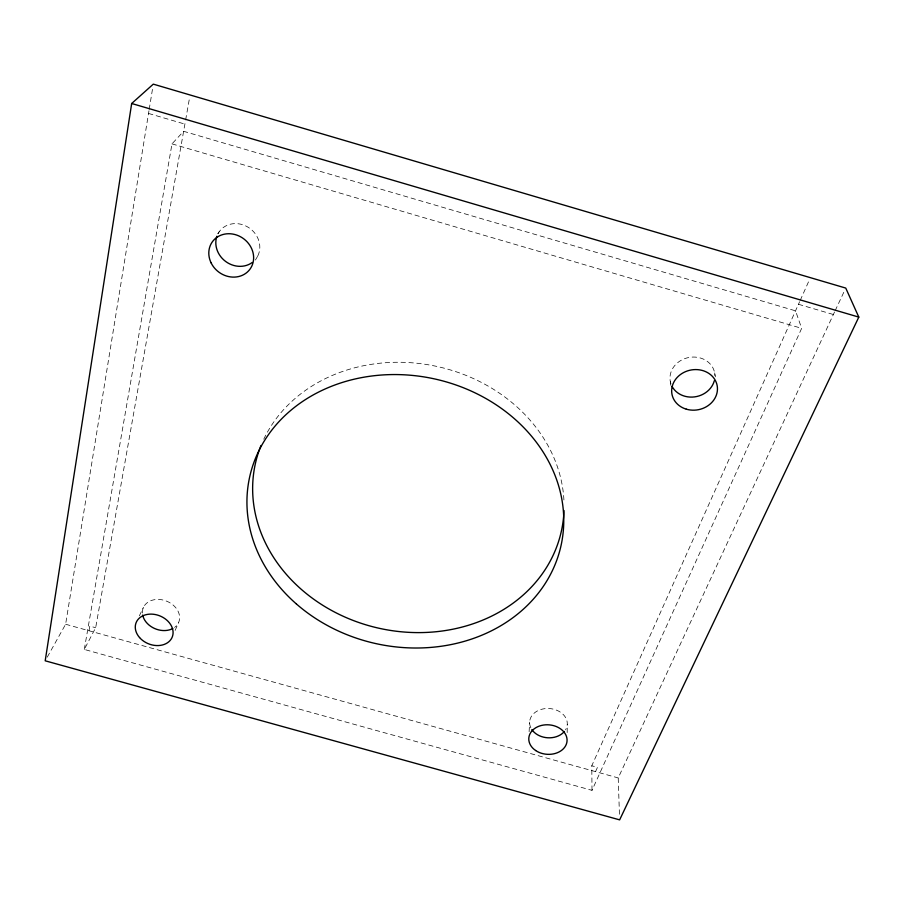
<?xml version="1.0" encoding="UTF-8"?>
<svg xmlns="http://www.w3.org/2000/svg" width="904" height="904" viewBox="0 0 904 904"><rect width="100%" height="100%" fill="white"/><g stroke="black" fill="none" stroke-linecap="round" stroke-linejoin="round"><path stroke-width="0.68" stroke-dasharray="4.52 3.39" d="M567.17 732.59L567.283 724.364M529.122 731.709L529.608 722.149M47.245 657.14L65.619 624.246L148.968 110.774M149.183 109.44L152.866 86.807M84.287 649.434L171.997 143.872L183.625 131.295L795.531 310.829L801.667 328.333L592.007 790.345L84.287 649.434L95.666 627.738L185.388 121.339M89.01 630.755L89.812 626.099L95.666 627.738M185.636 119.95L189.569 97.745M175.139 630.404L178.416 622.924M592.007 790.345L591.781 765.778L799.599 301.733M800.176 300.467L809.814 278.929M595.544 771.632L597.465 767.36L591.781 765.778M619.443 814.267L618.212 777.937L834.539 311.993M835.126 310.739L844.585 290.602M139.352 615.85L143.51 607.251M255.436 260.013L257.504 256.465M217.841 233.752L219.401 231.48M65.619 624.246L618.212 777.937M148.538 113.441L184.902 124.108M798.469 304.275L833.364 314.513M171.997 143.872L801.667 328.333M714.657 372.979L715.414 376.81M670.305 381.465L670.802 385.319M263.765 439.208A156.674 134.063 12.3 0 1 435.581 366.165A156.674 134.063 12.3 0 1 564.017 502.296M670.983 383.974A22.589 19.911 -11.9 0 1 688.825 357.498A22.589 19.911 -11.9 0 1 714.928 375.578M217.977 233.763A22.837 20.498 37.2 0 1 248.769 227.638A22.837 20.498 37.2 0 1 256.058 258.713M530.829 727.81A18.871 14.645 4.4 0 1 549.146 708.521A18.871 14.645 4.4 0 1 565.542 729.867M142.403 613.014A19.142 14.939 21.7 0 1 167.489 601.522A19.142 14.939 21.7 0 1 174.574 627.444"/><path stroke-width="1.36" d="M131.679 103.497L45.2 660.801L619.635 819.86L858.8 317.101L845.76 288.082L153.296 84.14L131.679 103.497L858.8 317.101M564.006 510.534A156.674 134.063 12.3 0 1 380.347 628.54A156.674 134.063 12.3 0 1 261.007 445.491M714.296 380.81A22.589 19.911 -11.9 0 1 694.611 396.89A22.589 19.911 -11.9 0 1 672.034 386.358M252.261 262.465A22.837 20.498 37.2 0 1 225.65 261.471A22.837 20.498 37.2 0 1 216.903 236.249M564.356 731.505A18.871 14.645 4.4 0 1 531.846 729.584M172.8 628.551A19.142 14.939 21.7 0 1 142.662 615.048M296.433 603.996A159.432 135.566 12.3 0 0 559.44 551.937A159.432 135.566 12.3 0 0 360.165 377.895A159.432 135.566 12.3 0 0 296.433 603.996M686.283 409.162A23.007 20.193 -11.3 0 0 717.188 385.748A23.007 20.193 -11.3 0 0 680.181 374.731A23.007 20.193 -11.3 0 0 686.283 409.162M211.084 262.827A23.267 20.792 36.5 0 0 249.832 269.381A23.267 20.792 36.5 0 0 232.746 234.057A23.267 20.792 36.5 0 0 211.084 262.827M535.62 750.501A19.176 14.769 4.5 0 0 566.785 742.738A19.176 14.769 4.5 0 0 541.36 725.471A19.176 14.769 4.5 0 0 535.62 750.501M139.544 637.546A19.447 15.074 21.6 0 0 171.873 637.874A19.447 15.074 21.6 0 0 151.115 614.11A19.447 15.074 21.6 0 0 139.544 637.546"/></g></svg>
